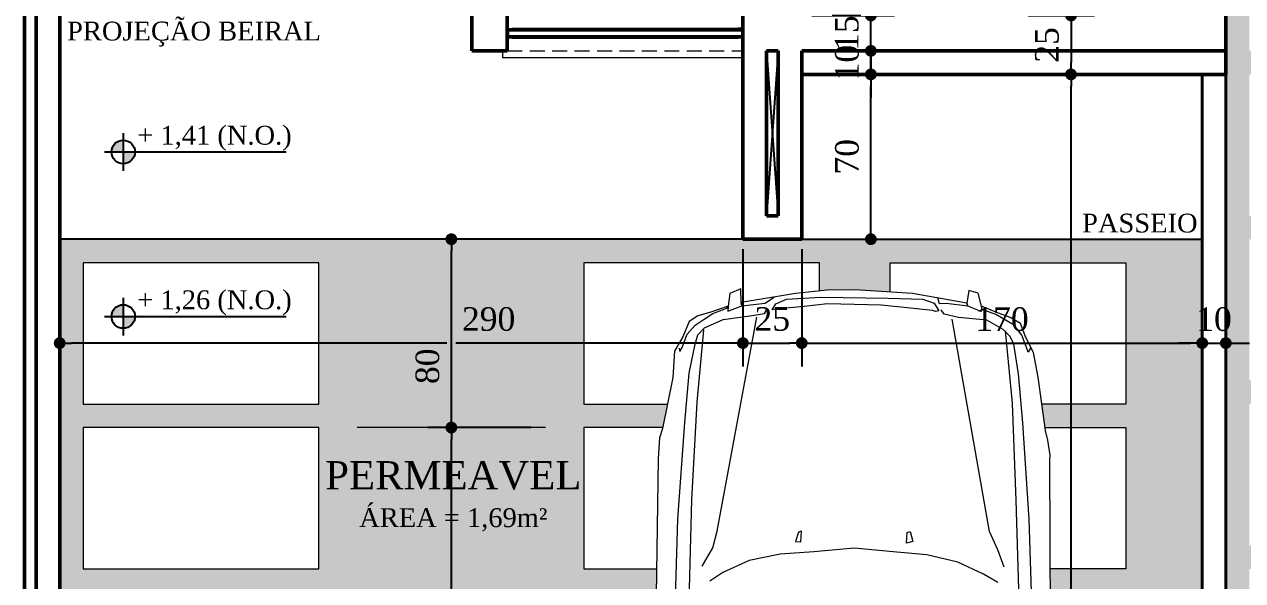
# Model space of a CAD drawing. Header units: millimetres. Extents: x 81693 to 98868, y 6565 to 11437.
# Drawn here: x 82439 to 82956, y 7896 to 8132 of the extents above; entities that cross this region are included whole.
import ezdxf

# ---------------------------------------------------------------- set-up
doc = ezdxf.new("R2010")
doc.units = ezdxf.units.MM
doc.linetypes.add('HIDDEN', pattern=[9.525, 6.35, -3.175])
for name, color, linetype, lineweight in [('Cotas', 12, 'Continuous', 5), ('Hachura', 1, 'Continuous', 9), ('Parede Baixa', 5, 'Continuous', 50), ('Parede Corte', 4, 'Continuous', 40), ('Pisos Externos', 15, 'Continuous', 9), ('Portas - Janelas', 2, 'Continuous', 20), ('Projeção Janela', 15, 'HIDDEN', 9), ('Vaga', 184, 'Continuous', 13)]:
    doc.layers.add(name, color=color, linetype=linetype, lineweight=lineweight)
for name, color, linetype in [('Fachada', 3, 'Continuous'), ('Grama', 84, 'Continuous'), ('Hachuria - Moveis', 1, 'Continuous'), ('Piso', 55, 'Continuous'), ('Piso Lay-out', 19, 'Continuous'), ('PN010', 1, 'Continuous'), ('Portas-Cotas', 2, 'Continuous'), ('Texto', 2, 'Continuous')]:
    doc.layers.add(name, color=color, linetype=linetype)
doc.styles.add('Valéria', font='romantic.ttf', dxfattribs={"height": 10})
doc.dimstyles.new('Cota - 50', dxfattribs={"dimtxt": 10, "dimasz": 5, "dimexe": 10, "dimexo": 20, "dimgap": 5, "dimtad": 1, "dimtxsty": 'Valéria', "dimblk": 'DOT', "dimcen": 0, "dimclrd": 12, "dimclre": 12, "dimclrt": 2, "dimazin": 2, "dimtfac": 1, "dimtix": 1, "dimtmove": 0, "dimatfit": 3, "dimldrblk": 'DOT', "dimfxl": 1, "dimarcsym": 0})
pattern_1 = [(0, (-4301.966, 0.205), (10, 10), [1.5, -0.3, 0.4, -0.3, 1.5, -6]), (0, (-4302.466, 0.505), (10, 10), [1, -0.75, 1.5, -0.75, 1, -5]), (0, (-4298.966, 4.505), (10, 10), [1.25, -0.5, 1.25, -7]), (0, (-4303.966, 6.505), (10, 10), [0.5, -1, 0.5, -8]), (90, (-4302.966, 6.505), (-10, 10), [0.9, -9.1]), (90, (-4299.966, 0.505), (-10, 10), [1, -9]), (90, (-4297.466, 4.505), (-10, 10), [1, -9]), (45, (-4298.666, 0.405), (0, 10), [1, -13.1421356]), (135, (-4301.266, 0.405), (-10, 1e-15), [1, -13.1421356]), (63.434949, (-4298.9663, 0.455), (5e-10, 10), [1, -21.3606798]), (75.9637565, (-4299.4663, 0.505), (4e-10, 10), [1, -40.2310563]), (75.9637565, (-4296.9663, 4.505), (4e-10, 10), [0.8, -40.4310563]), (75.9637565, (-4302.7663, 6.505), (4e-10, 10), [0.7, -40.5310563]), (104.0362435, (-4300.4663, 0.505), (-4e-10, 10), [1, -40.2310563]), (104.0362435, (-4297.9663, 4.505), (-4e-10, 10), [0.8, -40.4310563]), (104.0362435, (-4303.1663, 6.505), (-4e-10, 10), [0.7, -40.5310563]), (116.565051, (-4300.9663, 0.455), (-4e-09, 10), [1, -21.360668])]

# ---------------------------------------------------------------- blocks, each defined once
blk = doc.blocks.new('Audi A4 Cab dessus')
at = {"color": 0, "linetype": 'Continuous', "flags": 128}
for points in [[(-0.643, -1.7429), (-0.673, -1.4363), (-0.6873, -1.0232), (-0.6994, -0.646), (-0.693, -0.6151), (-0.6865, -0.5841), (-0.6737, -0.5222), (-0.6035, -0.2622), (-0.5183, 0.0237), (-0.5298, -0.0149), (-0.4383, -0.0575), (-0.3094, -0.0746), (-0.1395, -0.0808), (0.003, -0.0943), (0.147, -0.0854), (0.3132, -0.078), (0.4399, -0.0591), (0.532, -0.0201), (0.5211, 0.0209)], [(-0.6115, -0.674), (-0.551, -0.7091), (-0.4422, -0.7608), (-0.3098, -0.7916), (-0.1672, -0.805), (-0.0024, -0.8199), (0.1689, -0.8038), (0.3129, -0.7949), (0.4446, -0.7674), (0.5554, -0.7161), (0.6114, -0.6793)], [(-0.8349, -0.521), (-0.8324, -1.1933), (-0.8339, -1.2156), (-0.8244, -1.2789), (-0.8135, -1.3199), (-0.783, -1.5459), (-0.7626, -1.6503), (-0.7309, -1.715), (-0.7078, -1.7747), (-0.6645, -1.7998), (-0.6076, -1.8213), (-0.5421, -1.8479), (-0.5276, -1.9026), (-0.488, -1.914), (-0.4802, -1.8607), (-0.4838, -1.8471), (-0.4802, -1.8607), (-0.2498, -1.9021), (-0.1159, -1.9106), (-0.0043, -1.9176), (0.1123, -1.916), (0.2476, -1.9021), (0.4786, -1.8629), (0.4794, -1.9212), (0.5255, -1.9017), (0.5333, -1.8484), (0.6067, -1.8217), (0.6614, -1.8072), (0.6988, -1.7826), (0.7253, -1.7171), (0.7605, -1.6566), (0.7675, -1.545), (0.8125, -1.3283), (0.824, -1.2887), (0.8282, -1.2217), (0.8296, -1.1994), (0.8408, -0.5235)], [(-0.7609, -0.4136), (-0.745, -0.9434), (-0.717, -1.3529), (-0.6987, -1.5602), (-0.6798, -1.6868), (-0.6639, -1.7192), (-0.6344, -1.748), (-0.5652, -1.7882), (-0.445, -1.8002), (-0.3831, -1.8131), (-0.3708, -1.8318)], [(0.7622, -0.4199), (0.7472, -0.9433), (0.7168, -1.3536), (0.6992, -1.5631), (0.6734, -1.6869), (0.662, -1.7266), (0.6332, -1.7561), (0.5548, -1.7915), (0.4418, -1.8068), (0.3785, -1.8162), (0.3685, -1.8335)], [(0.6383, -1.7475), (0.6666, -1.4401), (0.6883, -1.0247), (0.6985, -0.6489), (0.6913, -0.6216), (0.684, -0.5942)], [(-0.6381, -0.7395), (-0.6113, -0.8129), (-0.5759, -0.8913), (-0.4176, -1.793)], [(0.6432, -0.744), (0.598, -0.8218), (0.5801, -0.8924), (0.4109, -1.8004)], [(-0.7504, -1.669), (-0.7403, -1.6517), (-0.7367, -1.6653), (-0.7136, -1.725), (-0.6804, -1.7675), (-0.6372, -1.7926), (-0.6026, -1.8127), (-0.5457, -1.8342), (-0.5421, -1.8479), (-0.5407, -1.8256), (-0.4838, -1.8471), (-0.3928, -1.8591), (-0.3638, -1.8582), (-0.3573, -1.8828)], [(0.7418, -1.6688), (0.7382, -1.6552), (0.7281, -1.6725), (0.7066, -1.7294), (0.6728, -1.7676), (0.6354, -1.7921), (0.5981, -1.8166), (0.5383, -1.8397), (0.5333, -1.8484), (0.5347, -1.8261), (0.475, -1.8492)], [(-0.1454, -1.8818), (-0.293, -1.877), (-0.3412, -1.8605), (-0.3609, -1.8284), (-0.3472, -1.8248), (-0.3348, -1.8296), (-0.2146, -1.8416), (-0.1167, -1.8523), (0.1115, -1.8577), (0.2108, -1.846), (0.3325, -1.8357), (0.3461, -1.8321), (0.3311, -1.8581), (0.285, -1.8776), (0.1411, -1.8864), (-0.1454, -1.8818)], [(0.475, -1.8492), (0.3757, -1.8609), (0.357, -1.8731), (0.3383, -1.8854)]]:
    blk.add_lwpolyline(points, dxfattribs=at)
for points in [[(-0.2398, -0.8901), (-0.2506, -0.849), (-0.2233, -0.8418), (-0.2261, -0.8864)], [(0.2353, -0.8886), (0.2468, -0.849), (0.2244, -0.8476), (0.2216, -0.8922)], [(0.4786, -1.8629), (0.475, -1.8492)]]:
    blk.add_lwpolyline(points, close=True, dxfattribs=at)
blk = doc.blocks.new('_Dot')
at = {"color": 0, "linetype": 'ByBlock', "lineweight": -2}
blk.add_line((-0.5, 0), (-1, 0), dxfattribs=at)
at = {"color": 0, "linetype": 'ByBlock', "const_width": 0.5}
blk.add_lwpolyline([(-0.25, 0, 1), (0.25, 0, 1)], format="xyb", close=True, dxfattribs=at)
blk = doc.blocks.new('*D642')
at = {"layer": 'Cotas', "color": 12, "lineweight": -2, "transparency": 16777216}
for p, q in [((82453.79, 8040.7), (82453.79, 7986.58)), ((82743.79, 8036.44), (82743.79, 7986.58)), ((82618.17, 7996.58), (82458.79, 7996.58)), ((82738.79, 7996.58), (82621.92, 7996.58))]:
    blk.add_line(p, q, dxfattribs=at)
at = {"layer": 'Defpoints', "color": 0, "transparency": 16777216}
for p in [(82453.79, 8060.7), (82743.79, 8056.44), (82453.79, 7996.58)]:
    blk.add_point(p, dxfattribs=at)
at = {"layer": 'Cotas', "color": 12, "lineweight": -2, "transparency": 16777216, "xscale": 5, "yscale": 5, "zscale": 5, "rotation": 180}
blk.add_blockref('_Dot', (82453.79, 7996.58), dxfattribs=at)
at = {"layer": 'Cotas', "color": 12, "lineweight": -2, "transparency": 16777216, "xscale": 5, "yscale": 5, "zscale": 5}
blk.add_blockref('_Dot', (82743.79, 7996.58), dxfattribs=at)
at = {"layer": 'Cotas', "color": 2, "transparency": 16777216, "insert": (82635.87, 8006.75), "char_height": 10, "attachment_point": 5, "style": 'Valéria'}
blk.add_mtext('290', dxfattribs=at)
blk = doc.blocks.new('*D422')
at = {"layer": 'Defpoints', "color": 0, "transparency": 16777216}
for p in [(82753.08, 8110.7), (82798.13, 8110.7), (82753.08, 8040.7)]:
    blk.add_point(p, dxfattribs=at)
at = {"layer": 'Piso', "color": 12, "lineweight": -2, "transparency": 16777216}
for p, q in [((82773.08, 8110.7), (82808.13, 8110.7)), ((82798.13, 8045.7), (82798.13, 8105.7)), ((82773.08, 8040.7), (82808.13, 8040.7))]:
    blk.add_line(p, q, dxfattribs=at)
at = {"layer": 'Piso', "color": 12, "lineweight": -2, "transparency": 16777216, "xscale": 5, "yscale": 5, "zscale": 5}
for p, rotation in [((82798.13, 8110.7), 90), ((82798.13, 8040.7), 270)]:
    blk.add_blockref('_Dot', p, dxfattribs=dict(at, rotation=rotation))
at = {"layer": 'Piso', "color": 2, "transparency": 16777216, "insert": (82788.02, 8075.7), "char_height": 10, "attachment_point": 5, "rotation": 90, "style": 'Valéria'}
blk.add_mtext('70', dxfattribs=at)
blk = doc.blocks.new('*D423')
at = {"layer": 'Defpoints', "color": 0, "transparency": 16777216}
for p in [(82753.08, 8120.7), (82798.13, 8120.7), (82753.08, 8110.7)]:
    blk.add_point(p, dxfattribs=at)
at = {"layer": 'Piso', "color": 12, "lineweight": -2, "transparency": 16777216}
for p, q in [((82798.13, 8125.7), (82798.13, 8130.7)), ((82773.08, 8120.7), (82808.13, 8120.7)), ((82798.13, 8110.7), (82798.13, 8120.7)), ((82773.08, 8110.7), (82808.13, 8110.7)), ((82798.13, 8105.7), (82798.13, 8100.7))]:
    blk.add_line(p, q, dxfattribs=at)
at = {"layer": 'Piso', "color": 12, "lineweight": -2, "transparency": 16777216, "xscale": 5, "yscale": 5, "zscale": 5}
for p, rotation in [((82798.13, 8120.7), 270), ((82798.13, 8110.7), 90)]:
    blk.add_blockref('_Dot', p, dxfattribs=dict(at, rotation=rotation))
at = {"layer": 'Piso', "color": 2, "transparency": 16777216, "insert": (82788.02, 8115.7), "char_height": 10, "attachment_point": 5, "rotation": 90, "style": 'Valéria'}
blk.add_mtext('10', dxfattribs=at)
blk = doc.blocks.new('*D424')
at = {"layer": 'Defpoints', "color": 0, "transparency": 16777216}
for p in [(82753.08, 8135.7), (82798.13, 8135.7), (82753.08, 8120.7)]:
    blk.add_point(p, dxfattribs=at)
at = {"layer": 'Piso', "color": 12, "lineweight": -2, "transparency": 16777216}
for p, q in [((82798.13, 8140.7), (82798.13, 8145.7)), ((82773.08, 8135.7), (82808.13, 8135.7)), ((82798.13, 8120.7), (82798.13, 8135.7)), ((82773.08, 8120.7), (82808.13, 8120.7)), ((82798.13, 8115.7), (82798.13, 8110.7))]:
    blk.add_line(p, q, dxfattribs=at)
at = {"layer": 'Piso', "color": 12, "lineweight": -2, "transparency": 16777216, "xscale": 5, "yscale": 5, "zscale": 5}
for p, rotation in [((82798.13, 8135.7), 270), ((82798.13, 8120.7), 90)]:
    blk.add_blockref('_Dot', p, dxfattribs=dict(at, rotation=rotation))
at = {"layer": 'Piso', "color": 2, "transparency": 16777216, "insert": (82787.94, 8128.2), "char_height": 10, "attachment_point": 5, "rotation": 90, "style": 'Valéria'}
blk.add_mtext('15', dxfattribs=at)
blk = doc.blocks.new('*D430')
at = {"layer": 'Defpoints', "color": 0, "transparency": 16777216}
for p in [(82844.85, 8135.7), (82844.85, 8110.7), (82883.09, 8110.7)]:
    blk.add_point(p, dxfattribs=at)
at = {"layer": 'Piso', "color": 12, "lineweight": -2, "transparency": 16777216}
for p, q in [((82864.85, 8135.7), (82893.09, 8135.7)), ((82883.09, 8130.7), (82883.09, 8115.7)), ((82864.85, 8110.7), (82893.09, 8110.7))]:
    blk.add_line(p, q, dxfattribs=at)
at = {"layer": 'Piso', "color": 12, "lineweight": -2, "transparency": 16777216, "xscale": 5, "yscale": 5, "zscale": 5}
for p, rotation in [((82883.09, 8135.7), 90), ((82883.09, 8110.7), 270)]:
    blk.add_blockref('_Dot', p, dxfattribs=dict(at, rotation=rotation))
at = {"layer": 'Piso', "color": 2, "transparency": 16777216, "insert": (82872.9, 8123.2), "char_height": 10, "attachment_point": 5, "rotation": 90, "style": 'Valéria'}
blk.add_mtext('25', dxfattribs=at)
blk = doc.blocks.new('*D431')
at = {"layer": 'Defpoints', "color": 0, "transparency": 16777216}
for p in [(82743.79, 8056.44), (82768.79, 8056.44), (82768.79, 7996.58)]:
    blk.add_point(p, dxfattribs=at)
at = {"layer": 'Piso', "color": 12, "lineweight": -2, "transparency": 16777216}
for p, q in [((82743.79, 8036.44), (82743.79, 7986.58)), ((82768.79, 8036.44), (82768.79, 7986.58)), ((82748.79, 7996.58), (82763.79, 7996.58))]:
    blk.add_line(p, q, dxfattribs=at)
at = {"layer": 'Piso', "color": 12, "lineweight": -2, "transparency": 16777216, "xscale": 5, "yscale": 5, "zscale": 5, "rotation": 180}
blk.add_blockref('_Dot', (82743.79, 7996.58), dxfattribs=at)
at = {"layer": 'Piso', "color": 12, "lineweight": -2, "transparency": 16777216, "xscale": 5, "yscale": 5, "zscale": 5}
blk.add_blockref('_Dot', (82768.79, 7996.58), dxfattribs=at)
at = {"layer": 'Piso', "color": 2, "transparency": 16777216, "insert": (82756.29, 8006.77), "char_height": 10, "attachment_point": 5, "style": 'Valéria'}
blk.add_mtext('25', dxfattribs=at)
blk = doc.blocks.new('*D404')
at = {"layer": 'Defpoints', "color": 0, "transparency": 16777216}
for p in [(82768.79, 8056.44), (82938.79, 8056.44), (82938.79, 7996.58)]:
    blk.add_point(p, dxfattribs=at)
at = {"layer": 'Piso', "color": 12, "lineweight": -2, "transparency": 16777216}
for p, q in [((82768.79, 8036.44), (82768.79, 7986.58)), ((82938.79, 8036.44), (82938.79, 7986.58)), ((82773.79, 7996.58), (82933.79, 7996.58))]:
    blk.add_line(p, q, dxfattribs=at)
at = {"layer": 'Piso', "color": 12, "lineweight": -2, "transparency": 16777216, "xscale": 5, "yscale": 5, "zscale": 5, "rotation": 180}
blk.add_blockref('_Dot', (82768.79, 7996.58), dxfattribs=at)
at = {"layer": 'Piso', "color": 12, "lineweight": -2, "transparency": 16777216, "xscale": 5, "yscale": 5, "zscale": 5}
blk.add_blockref('_Dot', (82938.79, 7996.58), dxfattribs=at)
at = {"layer": 'Piso', "color": 2, "transparency": 16777216, "insert": (82853.79, 8006.69), "char_height": 10, "attachment_point": 5, "style": 'Valéria'}
blk.add_mtext('170', dxfattribs=at)
blk = doc.blocks.new('*D405')
at = {"layer": 'Defpoints', "color": 0, "transparency": 16777216}
for p in [(82938.79, 8056.44), (82948.79, 8056.44), (82948.79, 7996.58)]:
    blk.add_point(p, dxfattribs=at)
at = {"layer": 'Piso', "color": 12, "lineweight": -2, "transparency": 16777216}
for p, q in [((82938.79, 8036.44), (82938.79, 7986.58)), ((82948.79, 8036.44), (82948.79, 7986.58)), ((82933.79, 7996.58), (82928.79, 7996.58)), ((82938.79, 7996.58), (82948.79, 7996.58)), ((82953.79, 7996.58), (82958.79, 7996.58))]:
    blk.add_line(p, q, dxfattribs=at)
at = {"layer": 'Piso', "color": 12, "lineweight": -2, "transparency": 16777216, "xscale": 5, "yscale": 5, "zscale": 5}
blk.add_blockref('_Dot', (82938.79, 7996.58), dxfattribs=at)
at = {"layer": 'Piso', "color": 12, "lineweight": -2, "transparency": 16777216, "xscale": 5, "yscale": 5, "zscale": 5, "rotation": 180}
blk.add_blockref('_Dot', (82948.79, 7996.58), dxfattribs=at)
at = {"layer": 'Piso', "color": 2, "transparency": 16777216, "insert": (82943.79, 8006.69), "char_height": 10, "attachment_point": 5, "style": 'Valéria'}
blk.add_mtext('10', dxfattribs=at)
blk = doc.blocks.new('*D337')
at = {"layer": 'Defpoints', "color": 0, "transparency": 16777216}
for p in [(82883.09, 8110.7), (82938.79, 8110.7), (82938.79, 6912.7)]:
    blk.add_point(p, dxfattribs=at)
at = {"layer": 'Piso Lay-out', "color": 12, "lineweight": -2, "transparency": 16777216}
for p, q in [((82918.79, 8110.7), (82873.09, 8110.7)), ((82883.09, 6917.7), (82883.09, 8105.7)), ((82918.79, 6912.7), (82873.09, 6912.7))]:
    blk.add_line(p, q, dxfattribs=at)
at = {"layer": 'Piso Lay-out', "color": 12, "lineweight": -2, "transparency": 16777216, "xscale": 5, "yscale": 5, "zscale": 5}
for p, rotation in [((82883.09, 8110.7), 90), ((82883.09, 6912.7), 270)]:
    blk.add_blockref('_Dot', p, dxfattribs=dict(at, rotation=rotation))
at = {"layer": 'Piso Lay-out', "color": 2, "transparency": 16777216, "insert": (82872.93, 7511.7), "char_height": 10, "attachment_point": 5, "rotation": 90, "style": 'Valéria'}
blk.add_mtext('1198', dxfattribs=at)
blk = doc.blocks.new('*D320')
at = {"layer": 'Defpoints', "color": 0, "transparency": 16777216}
for p in [(82620.04, 7960.7), (82673.79, 7960.7), (82673.79, 7050.7)]:
    blk.add_point(p, dxfattribs=at)
at = {"layer": 'Piso Lay-out', "color": 12, "lineweight": -2, "transparency": 16777216}
for p, q in [((82653.79, 7960.7), (82610.04, 7960.7)), ((82620.04, 7055.7), (82620.04, 7955.7)), ((82653.79, 7050.7), (82610.04, 7050.7))]:
    blk.add_line(p, q, dxfattribs=at)
at = {"layer": 'Piso Lay-out', "color": 12, "lineweight": -2, "transparency": 16777216, "xscale": 5, "yscale": 5, "zscale": 5}
for p, rotation in [((82620.04, 7960.7), 90), ((82620.04, 7050.7), 270)]:
    blk.add_blockref('_Dot', p, dxfattribs=dict(at, rotation=rotation))
at = {"layer": 'Piso Lay-out', "color": 2, "transparency": 16777216, "insert": (82608.94, 7627.46), "char_height": 10, "attachment_point": 5, "rotation": 90, "style": 'Valéria'}
blk.add_mtext('910 - TRECHO RAMPADO i = 10,44 %', dxfattribs=at)
blk = doc.blocks.new('*D639')
at = {"layer": 'Defpoints', "color": 0, "transparency": 16777216}
for p in [(82620.04, 8040.7), (82673.79, 8040.7), (82673.79, 7960.7)]:
    blk.add_point(p, dxfattribs=at)
at = {"layer": 'Piso Lay-out', "color": 12, "lineweight": -2, "transparency": 16777216}
for p, q in [((82653.79, 8040.7), (82610.04, 8040.7)), ((82620.04, 7965.7), (82620.04, 8035.7)), ((82653.79, 7960.7), (82610.04, 7960.7))]:
    blk.add_line(p, q, dxfattribs=at)
at = {"layer": 'Piso Lay-out', "color": 12, "lineweight": -2, "transparency": 16777216, "xscale": 5, "yscale": 5, "zscale": 5}
for p, rotation in [((82620.04, 8040.7), 90), ((82620.04, 7960.7), 270)]:
    blk.add_blockref('_Dot', p, dxfattribs=dict(at, rotation=rotation))
at = {"layer": 'Piso Lay-out', "color": 2, "transparency": 16777216, "insert": (82609.93, 7986.73), "char_height": 10, "attachment_point": 5, "rotation": 90, "style": 'Valéria'}
blk.add_mtext('80', dxfattribs=at)

msp = doc.modelspace()

# ---------------------------------------------------------------- hatches: boundary and pattern name
at = {"layer": 'Grama', "transparency": 33554687}
h = msp.add_hatch(dxfattribs=at)
h.set_pattern_fill('GRASS2', color=256, scale=10, pattern_type=2)
h.set_pattern_definition(pattern_1)
h.paths.add_polyline_path([(83166.3264, 8110.7014), (83196.7258, 8110.7014), (83196.7328, 8120.7014), (83166.3264, 8120.7014), (83166.3264, 8180.7014), (83196.7749, 8180.7014), (83196.7819, 8190.7014), (83166.3264, 8190.7014), (83166.3264, 8250.7014), (83196.9964, 8250.7014), (83197.1622, 8260.7014), (83166.3264, 8260.7014), (83166.3264, 8320.7014), (83199.7242, 8320.7014), (83201.8013, 8330.7014), (83166.3264, 8330.7014), (83166.3264, 8390.7014), (83203.894, 8390.7014), (83203.894, 8400.7014), (82948.8264, 8400.7014), (82948.8264, 8110.7014), (82948.8264, 7711.2956), (82958.8264, 7711.2956), (82958.8264, 7760.7014), (83008.8264, 7760.7014), (83008.8264, 7770.7014), (82958.8264, 7770.7014), (82958.8264, 7830.7014), (83008.8264, 7830.7014), (83008.8264, 7840.7014), (82958.8264, 7840.7014), (82958.8264, 7900.7014), (83008.8264, 7900.7014), (83008.8264, 7910.7014), (82958.8264, 7910.7014), (82958.8264, 7970.7014), (83008.8264, 7970.7014), (83008.8264, 7980.7014), (82958.8264, 7980.7014), (82958.8264, 8040.7014), (83008.8264, 8040.7014), (83008.8264, 8050.7014), (82958.8264, 8050.7014), (82958.8264, 8110.7014), (83008.8264, 8110.7014), (83008.8264, 8120.7014), (82958.8264, 8120.7014), (82958.8264, 8180.7014), (83008.8264, 8180.7014), (83008.8264, 8190.7014), (82958.8264, 8190.7014), (82958.8264, 8250.7014), (83008.8264, 8250.7014), (83008.8264, 8260.7014), (82958.8264, 8260.7014), (82958.8264, 8320.7014), (83058.8264, 8320.7014), (83058.8264, 8260.7014), (83008.8264, 8260.7014), (83008.8264, 8250.7014), (83158.8264, 8250.7014), (83158.8264, 8190.7014), (83008.8264, 8190.7014), (83008.8264, 8180.7014), (83158.8264, 8180.7014), (83158.8264, 8120.7014), (83008.8264, 8120.7014), (83008.8264, 8110.7014), (83058.8264, 8110.7014), (83058.8264, 8050.7014), (83008.8264, 8050.7014), (83008.8264, 8040.7014), (83058.8264, 8040.7014), (83058.8264, 7980.7014), (83008.8264, 7980.7014), (83008.8264, 7970.7014), (83058.8264, 7970.7014), (83058.8264, 7910.7014), (83008.8264, 7910.7014), (83008.8264, 7900.7014), (83058.8264, 7900.7014), (83058.8264, 7840.7014), (83008.8264, 7840.7014), (83008.8264, 7830.7014), (83058.8264, 7830.7014), (83058.8264, 7770.7014), (83008.8264, 7770.7014), (83008.8264, 7760.7014), (83158.8264, 7760.7014), (83158.8264, 7711.2956), (83166.3264, 7711.2956), (83166.3264, 7760.7014), (83182.4931, 7760.7014), (83183.4298, 7763.4971), (83185.3032, 7765.1493), (83190.7188, 7766.3699), (83196.7833, 7766.8957), (83196.8364, 7770.7014), (83166.3264, 7770.7014), (83166.3264, 7830.7014), (83196.2559, 7830.7014), (83197.1798, 7838.9716), (83197.3148, 7840.7014), (83166.3264, 7840.7014), (83166.3264, 7900.7014), (83203.894, 7900.7014), (83203.894, 7910.7014), (83166.3264, 7910.7014), (83166.3264, 7970.7014), (83202.1964, 7970.7014), (83201.4048, 7980.7014), (83166.3264, 7980.7014), (83166.3264, 8040.7014), (83196.9807, 8040.7014), (83196.9441, 8050.7014), (83166.3264, 8050.7014)])
h.paths.add_polyline_path([(83058.8264, 8330.7014), (82958.8264, 8330.7014), (82958.8264, 8390.7014), (83058.8264, 8390.7014)], flags=16)
h.paths.add_polyline_path([(82983.2115, 8370.0436, -1), (82973.2115, 8370.0436, -1)], flags=0)
h.paths.add_polyline_path([(83428.8336, 8400.7014), (83403.8264, 8400.7014), (83203.894, 8400.7014), (83203.894, 8390.7014), (83266.3264, 8390.7014), (83266.3264, 8378.7486), (83269.6654, 8379.0912), (83281.3264, 8379.2529), (83292.4846, 8378.5501), (83296.3264, 8378.3082), (83296.3264, 8390.7014), (83396.3264, 8390.7014), (83396.3264, 8330.7014), (83360.7355, 8330.7014), (83362.0886, 8320.7014), (83396.3264, 8320.7014), (83396.3264, 8260.7014), (83364.3125, 8260.7014), (83364.3492, 8250.7014), (83396.3264, 8250.7014), (83396.3264, 8190.7014), (83364.3557, 8190.7014), (83364.3487, 8180.7014), (83396.3264, 8180.7014), (83396.3264, 8120.7014), (83364.3068, 8120.7014), (83364.2998, 8110.7014), (83396.3264, 8110.7014), (83396.3264, 8050.7014), (83363.714, 8050.7014), (83363.6154, 8040.7014), (83396.3264, 8040.7014), (83396.3264, 7980.7014), (83358.334, 7980.7014), (83357.4323, 7970.7014), (83396.3264, 7970.7014), (83396.3264, 7910.7014), (83296.3264, 7910.7014), (83296.3264, 7941.4612), (83279.6909, 7940.6661), (83266.3264, 7941.5079), (83266.3264, 7910.7014), (83203.894, 7910.7014), (83203.894, 7900.7014), (83266.3264, 7900.7014), (83266.3264, 7900.4496), (83269.2307, 7900.5582), (83281.3264, 7900.802), (83293.4221, 7900.5582), (83296.3264, 7900.4496), (83296.3264, 7900.7014), (83396.3264, 7900.7014), (83396.3264, 7840.7014), (83365.338, 7840.7014), (83365.473, 7838.9716), (83366.3969, 7830.7014), (83396.3264, 7830.7014), (83396.3264, 7770.7014), (83365.8163, 7770.7014), (83365.8695, 7766.8957), (83371.9339, 7766.3699), (83377.3495, 7765.1493), (83379.223, 7763.4971), (83380.1596, 7760.7014), (83396.3264, 7760.7014), (83396.3264, 7711.2956), (83428.8336, 7711.2956)])
h.paths.add_polyline_path([(83163.0867, 8355.9918), (83190.2761, 8355.9918), (83190.2761, 8377.545), (83163.0867, 8377.545)], flags=24)
h.paths.add_polyline_path([(82933.2864, 7995.9918), (82953.0793, 7995.9918), (82953.0793, 8017.545), (82933.2864, 8017.545)], flags=9)
h.paths.add_polyline_path([(83113.1681, 7611.8257), (83113.1681, 7838.8375), (83091.6148, 7838.8375), (83091.6148, 7611.8257)], flags=9)
h.paths.add_polyline_path([(83113.1681, 8338.399), (83113.1681, 8358.1919), (83091.6148, 8358.1919), (83091.6148, 8338.399)], flags=24)
h.paths.add_polyline_path([(82981.8199, 8368.44), (83050.0093, 8368.44), (83050.0093, 8385.6826), (82981.8199, 8385.6826)], flags=8)
h.paths.add_polyline_path([(83056.3426, 8270.9664), (83168.8515, 8270.9664), (83168.8515, 8314.0676), (83056.3426, 8314.0676)], flags=25)
h.paths.add_polyline_path([(83056.3426, 7920.1282), (83168.8515, 7920.1282), (83168.8515, 7963.2294), (83056.3426, 7963.2294)], flags=25)
h.paths.add_polyline_path([(83398.2864, 8355.9918), (83418.0793, 8355.9918), (83418.0793, 8377.545), (83398.2864, 8377.545)], flags=24)
h.paths.add_polyline_path([(83416.0601, 8355.9918), (83435.853, 8355.9918), (83435.853, 8377.545), (83416.0601, 8377.545)], flags=9)
h.paths.add_polyline_path([(83408.7746, 8320.1097), (83428.5675, 8320.1097), (83428.5675, 8341.663), (83408.7746, 8341.663)], flags=24)
h.paths.add_polyline_path([(83428.4374, 7646.8479), (83428.4374, 7729.416), (83395.3053, 7729.416), (83395.3053, 7646.8479)], flags=9)
h = msp.add_hatch(dxfattribs=at)
h.set_pattern_fill('GRASS2', color=256, scale=10, pattern_type=2)
h.set_pattern_definition(pattern_1)
h.paths.add_polyline_path([(82706.9441, 7690.7014), (82676.3264, 7690.7014), (82676.3264, 7750.7014), (82706.7258, 7750.7014), (82706.7328, 7760.7014), (82676.3264, 7760.7014), (82676.3264, 7820.7014), (82706.7749, 7820.7014), (82706.7819, 7830.7014), (82676.3264, 7830.7014), (82676.3264, 7890.7014), (82706.9964, 7890.7014), (82707.1622, 7900.7014), (82676.3264, 7900.7014), (82676.3264, 7960.7014), (82709.7242, 7960.7014), (82711.8013, 7970.7014), (82676.3264, 7970.7014), (82676.3264, 8030.7014), (82776.3264, 8030.7014), (82776.3264, 8018.7486), (82779.6654, 8019.0912), (82791.3264, 8019.2529), (82802.4846, 8018.5501), (82806.3264, 8018.3082), (82806.3264, 8030.7014), (82906.3264, 8030.7014), (82906.3264, 7970.7014), (82870.7355, 7970.7014), (82872.0886, 7960.7014), (82906.3264, 7960.7014), (82906.3264, 7900.7014), (82874.3125, 7900.7014), (82874.3492, 7890.7014), (82906.3264, 7890.7014), (82906.3264, 7830.7014), (82874.3557, 7830.7014), (82874.3487, 7820.7014), (82906.3264, 7820.7014), (82906.3264, 7760.7014), (82874.3068, 7760.7014), (82874.2998, 7750.7014), (82906.3264, 7750.7014), (82906.3264, 7690.7014), (82873.714, 7690.7014), (82873.6154, 7680.7014), (82906.3264, 7680.7014), (82906.3264, 7620.7014), (82868.334, 7620.7014), (82867.4323, 7610.7014), (82906.3264, 7610.7014), (82906.3264, 7561.2228), (82938.8264, 7561.2228), (82938.8264, 8040.7014), (82768.8264, 8040.7014), (82743.8264, 8040.7014), (82453.8264, 8040.7014), (82453.8264, 7680.7014), (82453.8264, 7561.2228), (82463.8264, 7561.2228), (82463.8264, 7610.7014), (82563.8264, 7610.7014), (82563.8264, 7561.2228), (82676.3264, 7561.2228), (82676.3264, 7610.7014), (82712.1964, 7610.7014), (82711.4048, 7620.7014), (82676.3264, 7620.7014), (82676.3264, 7680.7014), (82706.9807, 7680.7014)])
h.paths.add_polyline_path([(82463.8264, 7760.7014), (82463.8264, 7820.7014), (82663.8264, 7820.7014), (82663.8264, 7760.7014)], flags=16)
h.paths.add_polyline_path([(82563.8264, 7680.7014), (82563.8264, 7620.7014), (82463.8264, 7620.7014), (82463.8264, 7680.7014)], flags=16)
h.paths.add_polyline_path([(82563.8264, 7690.7014), (82463.8264, 7690.7014), (82463.8264, 7750.7014), (82563.8264, 7750.7014)], flags=16)
h.paths.add_polyline_path([(82463.8264, 7830.7014), (82463.8264, 7890.7014), (82663.8264, 7890.7014), (82663.8264, 7830.7014)], flags=16)
h.paths.add_polyline_path([(82563.8264, 7900.7014), (82463.8264, 7900.7014), (82463.8264, 7960.7014), (82563.8264, 7960.7014)], flags=16)
h.paths.add_polyline_path([(82563.8264, 7970.7014), (82463.8264, 7970.7014), (82463.8264, 8030.7014), (82563.8264, 8030.7014)], flags=16)
h.paths.add_polyline_path([(82485.7928, 8007.8745, -1), (82475.7928, 8007.8745, -1)], flags=0)
h.paths.add_polyline_path([(82622.2688, 7996.1101), (82649.4582, 7996.1101), (82649.4582, 8017.6634), (82622.2688, 8017.6634)], flags=24)
h.paths.add_polyline_path([(82933.2864, 7995.9918), (82953.0793, 7995.9918), (82953.0793, 8017.545), (82933.2864, 8017.545)], flags=9)
h.paths.add_polyline_path([(82618.7598, 7503.0863), (82618.7598, 7752.2875), (82597.2066, 7752.2875), (82597.2066, 7503.0863)], flags=9)
h.paths.add_polyline_path([(82620.6681, 7976.6214), (82620.6681, 7996.4143), (82599.1148, 7996.4143), (82599.1148, 7976.6214)], flags=24)
h.paths.add_polyline_path([(82484.4013, 8006.2709), (82552.5906, 8006.2709), (82552.5906, 8023.5136), (82484.4013, 8023.5136)], flags=8)
h.paths.add_polyline_path([(82564.6715, 7910.262), (82677.1804, 7910.262), (82677.1804, 7953.3632), (82564.6715, 7953.3632)], flags=24)
at = {"layer": 'Portas - Janelas'}
h = msp.add_hatch(color=256, dxfattribs=at)
edge = h.paths.add_edge_path()
edge.add_arc((82480.7591, 8077.7445), 5, 90, 180)
edge.add_line((82475.7591, 8077.7445), (82480.7591, 8077.7445))
edge.add_line((82480.7591, 8077.7445), (82480.7591, 8082.7445))
edge = h.paths.add_edge_path()
edge.add_arc((82480.7591, 8077.7445), 5, 270, 360)
edge.add_line((82485.7591, 8077.7445), (82480.7591, 8077.7445))
edge.add_line((82480.7591, 8077.7445), (82480.7591, 8072.7445))
h = msp.add_hatch(color=256, dxfattribs=at)
edge = h.paths.add_edge_path()
edge.add_arc((82480.7591, 8007.8695), 5, 90, 180)
edge.add_line((82475.7591, 8007.8695), (82480.7591, 8007.8695))
edge.add_line((82480.7591, 8007.8695), (82480.7591, 8012.8695))
edge = h.paths.add_edge_path()
edge.add_arc((82480.7591, 8007.8695), 5, 270, 360)
edge.add_line((82485.7591, 8007.8695), (82480.7591, 8007.8695))
edge.add_line((82480.7591, 8007.8695), (82480.7591, 8002.8695))

# ---------------------------------------------------------------- linework, layer by layer
at = {"layer": 'Fachada'}
msp.add_line((82743.7927, 8040.6965), (82453.7927, 8040.6965), dxfattribs=at)
at = {"layer": 'Hachura'}
for p, q in [((82643.7927, 8130.1965), (82645.7927, 8130.1965)), ((82644.2927, 8129.6965), (82644.2927, 8126.6965)), ((82644.2927, 8129.6965), (82645.7927, 8129.6965)), ((82645.7927, 8129.6965), (82645.7927, 8130.1965)), ((82643.7927, 8126.1965), (82645.7927, 8126.1965)), ((82644.2927, 8129.1965), (82743.2927, 8129.1965)), ((82644.2927, 8127.1965), (82743.2927, 8127.1965)), ((82644.2927, 8126.6965), (82645.7927, 8126.6965)), ((82645.7927, 8126.6965), (82645.7927, 8126.1965))]:
    msp.add_line(p, q, dxfattribs=at)
at = {"layer": 'Hachuria - Moveis'}
for p, q in [((82741.7927, 8129.6965), (82741.7927, 8130.1965)), ((82743.7927, 8130.1965), (82741.7927, 8130.1965)), ((82743.2927, 8129.6965), (82741.7927, 8129.6965)), ((82743.2927, 8129.6965), (82743.2927, 8126.6965)), ((82743.2927, 8126.6965), (82741.7927, 8126.6965)), ((82741.7927, 8126.6965), (82741.7927, 8126.1965)), ((82743.7927, 8126.1965), (82741.7927, 8126.1965))]:
    msp.add_line(p, q, dxfattribs=at)
for centre in [(82480.7591, 8077.7445), (82480.7591, 8007.8695)]:
    msp.add_circle(centre, 5, dxfattribs=at)
at = {"layer": 'Parede Baixa'}
for p, q in [((82438.7927, 7690.6965), (82438.7927, 9950.6965)), ((82443.7927, 7690.6965), (82443.7927, 9950.6965)), ((82948.7927, 8110.6965), (82948.7927, 8740.6965)), ((82643.7927, 8525.6965), (82643.7927, 8120.6965)), ((82628.7927, 8405.6965), (82628.7927, 8120.6965)), ((82453.7927, 7680.6965), (82453.7927, 8380.6965)), ((82743.7927, 8135.6965), (82743.7927, 8040.6965)), ((82643.7927, 8120.6965), (82628.7927, 8120.6965)), ((82758.7927, 8120.6965), (82753.7927, 8120.6965)), ((82753.7927, 8120.6965), (82753.7927, 8050.6965)), ((82758.7927, 8120.6965), (82758.7927, 8050.6965)), ((82948.7927, 8120.6965), (82768.7927, 8120.6965)), ((82768.7927, 8120.6965), (82768.7927, 8040.6965)), ((82948.7927, 8110.6965), (82768.7927, 8110.6965)), ((82753.7927, 8050.6965), (82758.7927, 8050.6965)), ((82743.7927, 8040.6965), (82768.7927, 8040.6965))]:
    msp.add_line(p, q, dxfattribs=at)
at = {"layer": 'Parede Corte'}
for p, q in [((82938.7927, 8110.6965), (82938.7927, 6912.6965)), ((82948.7927, 8110.6965), (82948.7927, 6983.6965))]:
    msp.add_line(p, q, dxfattribs=at)
at = {"layer": 'Piso'}
for p, q in [((82645.7927, 8130.1965), (82741.7927, 8130.1965)), ((82645.7927, 8129.6965), (82741.7927, 8129.6965)), ((82645.7927, 8126.6965), (82741.7927, 8126.6965)), ((82645.7927, 8126.1965), (82741.7927, 8126.1965)), ((82753.7927, 8120.6965), (82758.7927, 8050.6965)), ((82758.7927, 8120.6965), (82753.7927, 8050.6965))]:
    msp.add_line(p, q, dxfattribs=at)
at = {"layer": 'Pisos Externos'}
msp.add_line((82660.0427, 7960.6965), (82580.0427, 7960.6965), dxfattribs=at)
for points in [[(82463.7927, 7970.6965), (82563.7927, 7970.6965), (82563.7927, 8030.6965), (82463.7927, 8030.6965)], [(82463.7927, 7900.6965), (82563.7927, 7900.6965), (82563.7927, 7960.6965), (82463.7927, 7960.6965)]]:
    msp.add_lwpolyline(points, close=True, dxfattribs=at)
for points in [[(82776.2927, 8018.7436), (82776.2927, 8030.6965), (82676.2927, 8030.6965), (82676.2927, 7970.6965), (82711.7676, 7970.6965)], [(82806.2927, 8018.3032), (82806.2927, 8030.6965), (82906.2927, 8030.6965), (82906.2927, 7970.6965), (82870.7018, 7970.6965)], [(82709.6905, 7960.6965), (82676.2927, 7960.6965), (82676.2927, 7900.6965), (82707.1285, 7900.6965)], [(82872.0549, 7960.6965), (82906.2927, 7960.6965), (82906.2927, 7900.6965), (82874.2788, 7900.6965)]]:
    msp.add_lwpolyline(points, dxfattribs=at)
at = {"layer": 'PN010'}
for p, q in [((82480.7591, 8085.7445), (82480.7591, 8069.7445)), ((82472.7591, 8077.7445), (82549.9889, 8077.7445)), ((82768.7927, 8040.6965), (82938.7927, 8040.6965)), ((82480.7591, 8015.8695), (82480.7591, 7999.8695)), ((82472.7591, 8007.8695), (82549.9889, 8007.8695))]:
    msp.add_line(p, q, dxfattribs=at)
at = {"layer": 'Portas - Janelas'}
for p in [(82641.7927, 8120.6965), (82743.7927, 8117.6965)]:
    msp.add_line(p, (82641.7927, 8117.6965), dxfattribs=at)
at = {"layer": 'Projeção Janela'}
msp.add_line((82643.7927, 8120.6965), (82743.7927, 8120.6965), dxfattribs=at)

# ---------------------------------------------------------------- block references
at = {"layer": 'Vaga', "xscale": 100, "yscale": 100, "zscale": 100, "rotation": 179.9999999999999}
msp.add_blockref('Audi A4 Cab dessus', (82790.865, 7827.4882), dxfattribs=at)

# ---------------------------------------------------------------- texts
at = {"layer": 'Portas-Cotas', "insert": (82620.8834, 7946.453), "char_height": 12, "attachment_point": 2, "style": 'Valéria'}
msp.add_mtext('PERMEAVEL\\P{\\H0.6667x;ÁREA = 1,69m²}', dxfattribs=at)
at = {"layer": 'Texto', "char_height": 8, "attachment_point": 1, "style": 'Valéria'}
for s, insert in [('{\\C1;PROJEÇÃO BEIRAL}', (82456.93, 8133.1002)), ('+ 1,41 (N.O.)', (82486.7226, 8088.851)), ('{\\C1;PASSEIO}', (82887.7857, 8051.5515)), ('+ 1,26 (N.O.)', (82486.7226, 8018.9761))]:
    msp.add_mtext(s, dxfattribs=dict(at, insert=insert))

# ---------------------------------------------------------------- dimensions: what is measured, and where the dimension line sits
at = {"layer": 'Cotas'}
dim = msp.add_linear_dim(base=(82453.7927, 7996.5785), p1=(82743.7927, 8056.4438), p2=(82453.7927, 8060.6965), dimstyle='Cota - 50', dxfattribs=at)
dim.commit()
dim.dimension.update_dxf_attribs({"geometry": '*D642', "text_midpoint": (82635.8742, 7996.5785), "dimtype": 160})
at = {"layer": 'Piso'}
for base, p1, p2, picture, middle in [((82798.13, 8135.6965), (82753.0784, 8120.6965), (82753.0784, 8135.6965), '*D424', (82787.9377, 8128.1965)), ((82883.0943, 8110.6965), (82844.8541, 8135.6965), (82844.8541, 8110.6965), '*D430', (82872.902, 8123.1965)), ((82798.13, 8120.6965), (82753.0784, 8110.6965), (82753.0784, 8120.6965), '*D423', (82788.019, 8115.6965)), ((82798.13, 8110.6965), (82753.0784, 8040.6965), (82753.0784, 8110.6965), '*D422', (82788.019, 8075.6965))]:
    dim = msp.add_linear_dim(base=base, p1=p1, p2=p2, angle=90, dimstyle='Cota - 50', override={"dimfxl": 25.4}, dxfattribs=at)
    dim.commit()
    dim.dimension.update_dxf_attribs({"geometry": picture, "text_midpoint": middle})
for base, p1, p2, picture, middle in [((82768.7927, 7996.5785), (82743.7927, 8056.4438), (82768.7927, 8056.4438), '*D431', (82756.2927, 8006.7708)), ((82938.7927, 7996.5785), (82768.7927, 8056.4438), (82938.7927, 8056.4438), '*D404', (82853.7927, 8006.6895)), ((82948.7927, 7996.5785), (82938.7927, 8056.4438), (82948.7927, 8056.4438), '*D405', (82943.7927, 8006.6895))]:
    dim = msp.add_linear_dim(base=base, p1=p1, p2=p2, dimstyle='Cota - 50', override={"dimfxl": 25.4}, dxfattribs=at)
    dim.commit()
    dim.dimension.update_dxf_attribs({"geometry": picture, "text_midpoint": middle})
at = {"layer": 'Piso Lay-out'}
dim = msp.add_linear_dim(base=(82883.0943, 8110.6965), p1=(82938.7927, 6912.6965), p2=(82938.7927, 8110.6965), angle=90, dimstyle='Cota - 50', override={"dimfxl": 25.4}, dxfattribs=at)
dim.commit()
dim.dimension.update_dxf_attribs({"geometry": '*D337', "text_midpoint": (82872.9316, 7511.6965)})
dim = msp.add_linear_dim(base=(82620.0427, 8040.6965), p1=(82673.7927, 7960.6965), p2=(82673.7927, 8040.6965), angle=90, dimstyle='Cota - 50', override={"dimfxl": 25.4}, dxfattribs=at)
dim.commit()
dim.dimension.update_dxf_attribs({"geometry": '*D639', "text_midpoint": (82620.0427, 7986.7347), "dimtype": 160})
dim = msp.add_linear_dim(base=(82620.0427, 7960.6965), p1=(82673.7927, 7050.6965), p2=(82673.7927, 7960.6965), angle=90, text='<> - TRECHO RAMPADO i = 10,44 %', dimstyle='Cota - 50', override={"dimfxl": 25.4}, dxfattribs=at)
dim.commit()
dim.dimension.update_dxf_attribs({"geometry": '*D320', "text_midpoint": (82620.0427, 7627.4601), "dimtype": 160})

doc.saveas('drawing.dxf')
